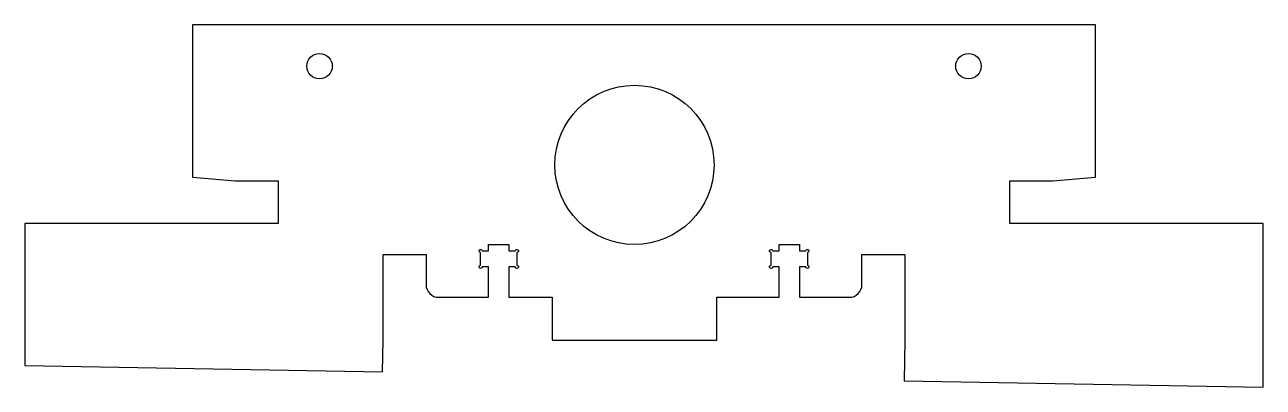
# Model space of a CAD drawing. Header units: millimetres. Extents: x -26 to 168, y -57 to 0.
import ezdxf

# ---------------------------------------------------------------- set-up
doc = ezdxf.new("R2010")
doc.units = ezdxf.units.MM

msp = doc.modelspace()

# ---------------------------------------------------------------- linework, layer by layer
msp.add_lwpolyline([(103.12, -42.78, 0.414214), (105.12, -40.78), (105.12, -36.06), (111.84, -36.06), (111.84, -49.5), (111.73, -55.91), (168.12, -56.89), (168.12, -31.22), (128.36, -31.22), (128.36, -24.5), (135.08, -24.5), (141.8, -23.91), (141.8, 0), (0, 0), (0, -23.91), (6.72, -24.5), (13.44, -24.5), (13.44, -31.22), (-26.32, -31.22), (-26.32, -53.5), (29.87, -54.48), (29.96, -49.5), (29.96, -36.06), (36.68, -36.06), (36.68, -40.78, 0.414214), (38.68, -42.78), (46.51, -42.78), (46.51, -38), (45.49, -38, -2.414214), (45.24, -37.75), (45.24, -35.75, -2.414214), (45.49, -35.5), (46.51, -35.5), (46.51, -34.5), (49.66, -34.5), (49.66, -35.5), (50.69, -35.5, -2.414214), (50.94, -35.75), (50.94, -37.75, -2.414214), (50.69, -38), (49.66, -38), (49.66, -42.78), (56.49, -42.78), (56.49, -49.5), (82.31, -49.5), (82.31, -42.78), (92.14, -42.78), (92.14, -38), (91.11, -38, -2.414214), (90.86, -37.75), (90.86, -35.75, -2.414214), (91.11, -35.5), (92.14, -35.5), (92.14, -34.5), (95.29, -34.5), (95.29, -35.5), (96.31, -35.5, -2.414214), (96.56, -35.75), (96.56, -37.75, -2.414214), (96.31, -38), (95.29, -38), (95.29, -42.78)], format="xyb", close=True)
for centre, radius in [((19.96, -6.5), 2), ((121.84, -6.5), 2), ((69.4, -22), 12.5)]:
    msp.add_circle(centre, radius)

doc.saveas('drawing.dxf')
